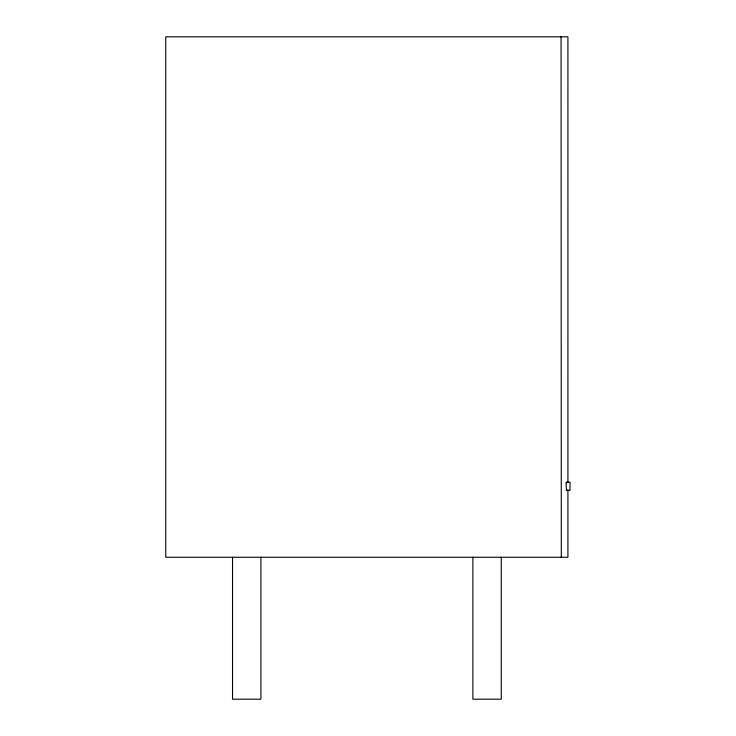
<?xml version="1.0" encoding="UTF-8"?>
<svg xmlns="http://www.w3.org/2000/svg" width="736" height="736" viewBox="0 0 736 736"><rect width="100%" height="100%" fill="white"/><g stroke="black" fill="none" stroke-linecap="round" stroke-linejoin="round"><path stroke-width="1.1" d="M561.062 36.8L561.301 557.253M567.916 482.577L567.916 36.8L165.747 36.8L165.747 557.253L567.916 557.253L567.916 489.468M501.271 557.253L501.271 699.2L472.88 699.2L472.88 557.253M260.912 557.253L260.912 699.2L232.53 699.2L232.53 557.253M566.159 482.963L566.389 490.48L569.958 490.48L570.078 482.218L566.389 482.034L566.159 482.963"/></g></svg>
